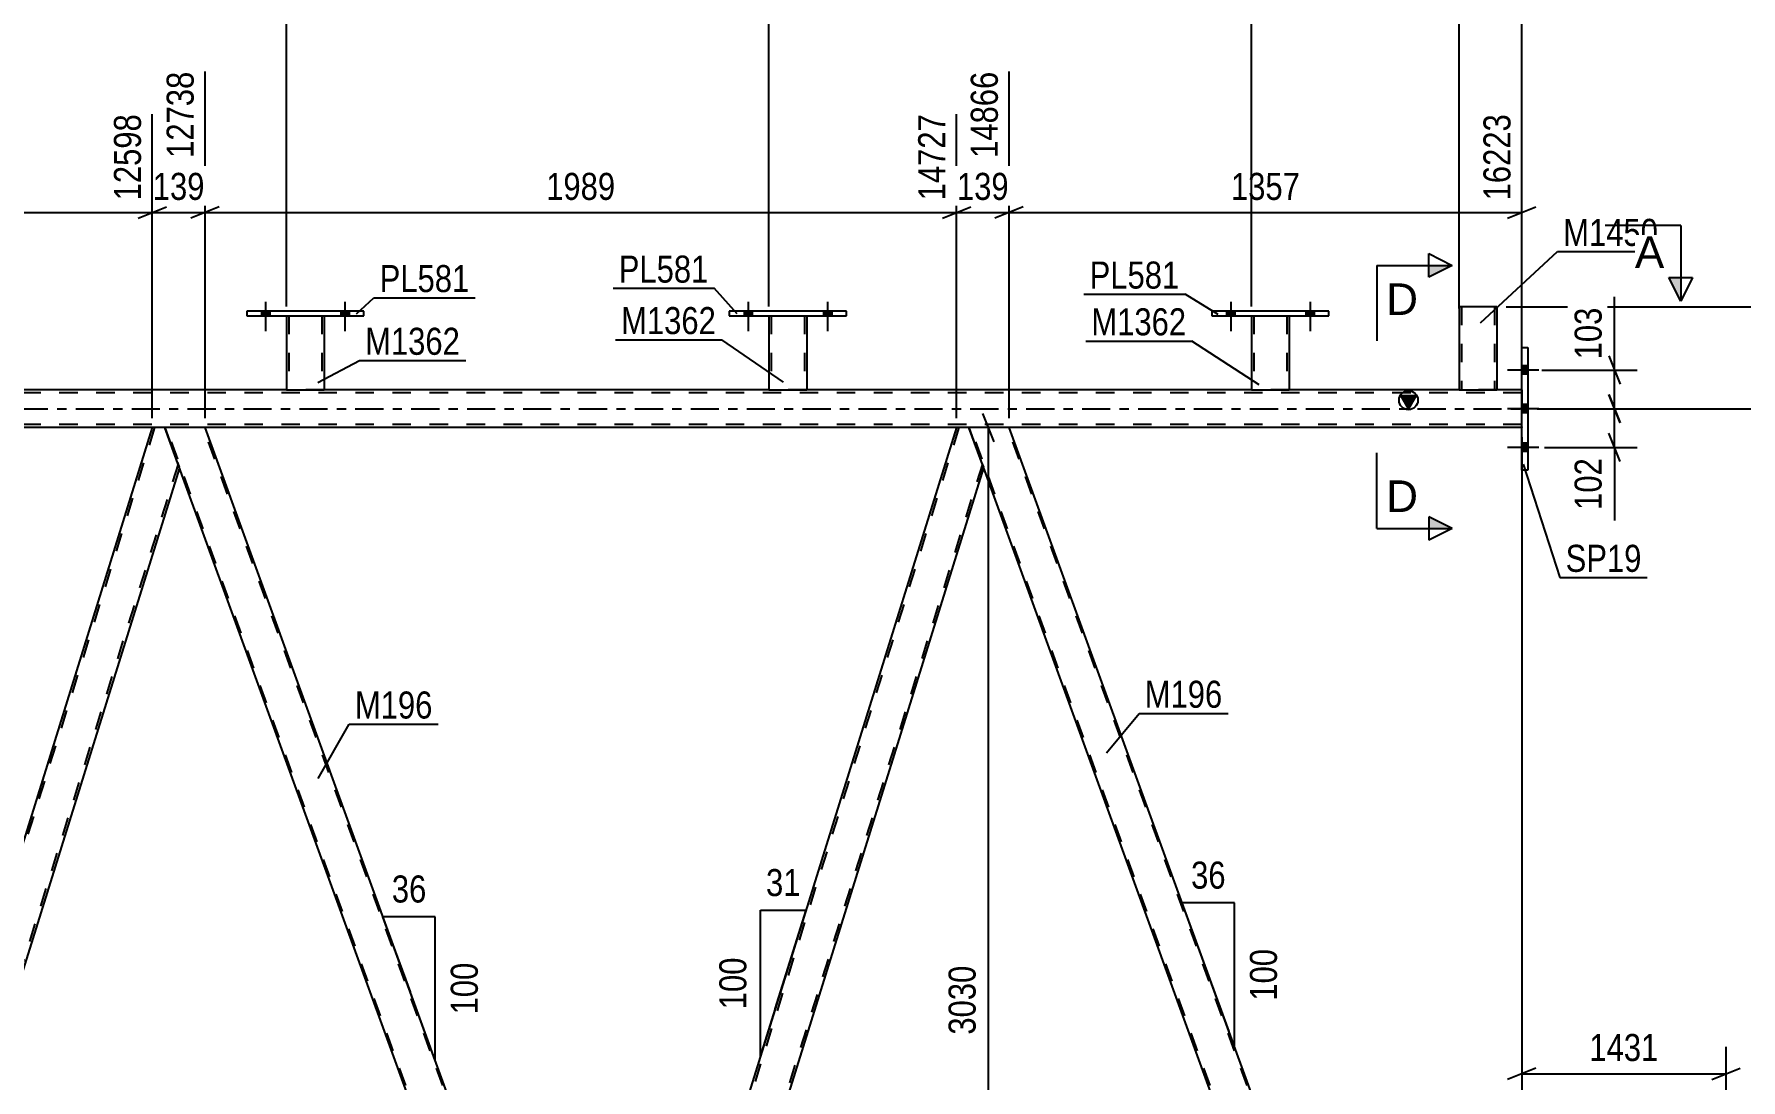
# Model space of a CAD drawing. Header units: millimetres. Extents: x -80 to 761, y -429 to 165.
# Drawn here: x 482.5 to 663.2, y -71.1 to 39.7 of the extents above; entities that cross this region are included whole.
import ezdxf

# ---------------------------------------------------------------- set-up
doc = ezdxf.new("R2010")
doc.units = ezdxf.units.MM
doc.linetypes.add('DXK_LINE_DOT2', pattern=[3.9198, 1.9599, -1.9599])
doc.linetypes.add('DXK_LINE_DOT3', pattern=[5.9187, 2.979, -0.9799, 0.9799, -0.9799])
doc.styles.add('Arial', font='ARIAL.TTF', dxfattribs={"height": 0.2})
doc.styles.add('Arial Narrow', font='ARIALN.TTF', dxfattribs={"height": 0.2})

# ---------------------------------------------------------------- blocks, each defined once
blk = doc.blocks.new('Bolt-814185468-4137 - 3674')
at = {"linetype": 'Continuous'}
for points in [[(557.63, 9.84), (558.51, 9.84), (558.51, 10.32), (557.63, 10.32)], [(566.03, 9.84), (566.91, 9.84), (566.91, 10.32), (566.03, 10.32)]]:
    blk.add_hatch(color=1, dxfattribs=at).paths.add_polyline_path(points)
at = {"color": 1, "linetype": 'Continuous'}
for p, q in [((558.07, 11.32), (558.07, 8.2)), ((566.47, 11.32), (566.47, 8.2)), ((557.63, 10.32), (557.63, 9.84)), ((558.51, 10.32), (558.51, 9.84)), ((566.03, 10.32), (566.03, 9.84)), ((566.91, 10.32), (566.91, 9.84))]:
    blk.add_line(p, q, dxfattribs=at)
blk = doc.blocks.new('Part-814185468-4037 - 3674')
at = {"color": 2, "linetype": 'Continuous'}
for p, q in [((509.19, 9.84), (509.19, 2)), ((513.19, 9.84), (513.19, 2)), ((509.19, 2), (513.19, 2))]:
    blk.add_line(p, q, dxfattribs=at)
at = {"color": 7, "linetype": 'DXK_LINE_DOT2'}
for p, q in [((509.19, 9.84), (513.19, 9.84)), ((509.19, 9.84), (509.19, 9.84)), ((509.19, 9.84), (509.19, 9.84)), ((509.43, 9.84), (509.43, 2)), ((512.95, 9.84), (512.95, 2)), ((513.19, 9.84), (513.19, 9.84)), ((513.19, 9.84), (513.19, 9.84)), ((512.89, 2), (512.93, 2)), ((512.89, 2), (512.93, 2)), ((512.93, 2), (512.95, 2)), ((512.93, 2), (512.95, 2))]:
    blk.add_line(p, q, dxfattribs=at)
blk = doc.blocks.new('Part-814185468-3854 - 3674')
at = {"color": 2, "linetype": 'Continuous'}
for p, q in [((639.97, -6.5), (639.97, 6.5)), ((639.97, 6.5), (640.61, 6.5)), ((640.61, 6.5), (640.61, -6.5)), ((640.61, -6.5), (639.97, -6.5))]:
    blk.add_line(p, q, dxfattribs=at)
blk = doc.blocks.new('Part-814185468-3885 - 3674')
at = {"linetype": 'Continuous'}
blk.add_hatch(color=2, dxfattribs=at).paths.add_polyline_path([(627.97, 0), (627.17, 1.4), (628.77, 1.4)])
at = {"color": 2, "linetype": 'Continuous'}
for p, q in [((509.19, 2), (462.11, 2)), ((560.27, 2), (513.19, 2)), ((611.35, 2), (564.27, 2)), ((633.33, 2), (615.35, 2)), ((639.97, 2), (637.33, 2)), ((627.97, 0), (627.17, 1.4)), ((627.17, 1.4), (628.77, 1.4)), ((628.77, 1.4), (627.97, 0)), ((494.99, -2), (415.43, -2)), ((580.13, -2), (500.57, -2)), ((639.97, -2), (585.7, -2))]:
    blk.add_line(p, q, dxfattribs=at)
at = {"color": 7, "linetype": 'DXK_LINE_DOT2'}
for p, q in [((513.19, 2), (509.19, 2)), ((564.27, 2), (560.27, 2)), ((615.35, 2), (611.35, 2)), ((637.33, 2), (633.33, 2)), ((639.97, 2), (639.97, -2)), ((639.97, 1.68), (25.23, 1.68)), ((639.97, -1.68), (25.23, -1.68)), ((500.57, -2), (494.99, -2)), ((585.7, -2), (580.13, -2))]:
    blk.add_line(p, q, dxfattribs=at)
at = {"color": 7, "linetype": 'DXK_LINE_DOT3'}
blk.add_line((25.23, 0), (639.97, 0), dxfattribs=at)
at = {"color": 2, "linetype": 'Continuous'}
blk.add_circle((627.97, 0.9), 1, dxfattribs=at)
blk = doc.blocks.new('Bolt-814185468-4138 - 3674')
at = {"linetype": 'Continuous'}
for points in [[(608.71, 9.84), (609.59, 9.84), (609.59, 10.32), (608.71, 10.32)], [(617.11, 9.84), (617.99, 9.84), (617.99, 10.32), (617.11, 10.32)]]:
    blk.add_hatch(color=1, dxfattribs=at).paths.add_polyline_path(points)
at = {"color": 1, "linetype": 'Continuous'}
for p, q in [((609.15, 11.32), (609.15, 8.2)), ((617.55, 11.32), (617.55, 8.2)), ((608.71, 10.32), (608.71, 9.84)), ((609.59, 10.32), (609.59, 9.84)), ((617.11, 10.32), (617.11, 9.84)), ((617.99, 10.32), (617.99, 9.84))]:
    blk.add_line(p, q, dxfattribs=at)
blk = doc.blocks.new('Part-814185468-3939 - 3674')
at = {"color": 2, "linetype": 'Continuous'}
for p, q in [((494.99, -2), (458.29, -119.75)), ((496.31, -2), (494.99, -2)), ((497.84, -6.2), (496.31, -2)), ((497.86, -6.25), (461.4, -123.22)), ((459.55, -123.22), (458.31, -119.8))]:
    blk.add_line(p, q, dxfattribs=at)
at = {"color": 7, "linetype": 'DXK_LINE_DOT2'}
for p, q in [((495.24, -2), (458.43, -120.12)), ((497.72, -5.88), (461.15, -123.22)), ((497.86, -6.25), (497.84, -6.2)), ((497.86, -6.25), (497.84, -6.2)), ((458.29, -119.75), (458.31, -119.8)), ((461.4, -123.22), (459.55, -123.22))]:
    blk.add_line(p, q, dxfattribs=at)
blk = doc.blocks.new('Part-814185468-3944 - 3674')
at = {"color": 2, "linetype": 'Continuous'}
for p, q in [((585.7, -2), (581.44, -2)), ((629.82, -123.22), (585.7, -2)), ((625.56, -123.22), (582.97, -6.2))]:
    blk.add_line(p, q, dxfattribs=at)
at = {"color": 7, "linetype": 'DXK_LINE_DOT2'}
for p, q in [((581.44, -2), (582.97, -6.2)), ((625.73, -123.22), (581.61, -2)), ((629.65, -123.22), (585.53, -2)), ((625.56, -123.22), (629.82, -123.22))]:
    blk.add_line(p, q, dxfattribs=at)
blk = doc.blocks.new('Bolt-814185468-4139 - 3674')
at = {"linetype": 'Continuous'}
for points in [[(608.71, 9.84), (609.59, 9.84), (609.59, 10.32), (608.71, 10.32)], [(617.11, 9.84), (617.99, 9.84), (617.99, 10.32), (617.11, 10.32)]]:
    blk.add_hatch(color=1, dxfattribs=at).paths.add_polyline_path(points)
at = {"color": 1, "linetype": 'Continuous'}
for p, q in [((609.15, 11.32), (609.15, 8.2)), ((617.55, 11.32), (617.55, 8.2)), ((608.71, 10.32), (608.71, 9.84)), ((609.59, 10.32), (609.59, 9.84)), ((617.11, 10.32), (617.11, 9.84)), ((617.99, 10.32), (617.99, 9.84))]:
    blk.add_line(p, q, dxfattribs=at)
blk = doc.blocks.new('Part-814185468-3954 - 3674')
at = {"color": 7, "linetype": 'DXK_LINE_DOT2'}
for p, q in [((580.38, -2), (543.56, -120.12)), ((582.86, -5.88), (546.28, -123.22)), ((582.99, -6.25), (582.97, -6.2)), ((582.99, -6.25), (582.97, -6.2)), ((543.84, -118.4), (543.42, -119.75)), ((548.03, -118.4), (546.53, -123.22)), ((544.69, -123.22), (543.42, -119.75)), ((546.53, -123.22), (544.69, -123.22))]:
    blk.add_line(p, q, dxfattribs=at)
at = {"color": 2, "linetype": 'Continuous'}
for p, q in [((580.13, -2), (543.84, -118.4)), ((581.44, -2), (580.13, -2)), ((582.97, -6.2), (581.44, -2)), ((582.99, -6.25), (548.03, -118.4))]:
    blk.add_line(p, q, dxfattribs=at)
blk = doc.blocks.new('Part-814185468-3959 - 3674')
at = {"color": 2, "linetype": 'Continuous'}
for p, q in [((500.57, -2), (496.31, -2)), ((542.93, -118.4), (500.57, -2)), ((538.68, -118.4), (497.84, -6.2))]:
    blk.add_line(p, q, dxfattribs=at)
at = {"color": 7, "linetype": 'DXK_LINE_DOT2'}
for p, q in [((496.31, -2), (497.84, -6.2)), ((540.6, -123.22), (496.48, -2)), ((544.52, -123.22), (500.4, -2)), ((540.43, -123.22), (538.68, -118.4)), ((544.69, -123.22), (542.93, -118.4)), ((544.69, -123.22), (540.43, -123.22))]:
    blk.add_line(p, q, dxfattribs=at)
blk = doc.blocks.new('Bolt-814185468-3976 - 3674')
at = {"linetype": 'Continuous'}
for points in [[(639.97, 4.54), (639.97, 3.66), (640.61, 3.66), (640.61, 4.54)], [(639.97, 4.54), (639.97, 3.66), (640.61, 3.66), (640.61, 4.54)], [(639.97, 4.54), (639.97, 3.66), (640.61, 3.66), (640.61, 4.54)], [(639.97, 0.44), (639.97, -0.44), (640.61, -0.44), (640.61, 0.44)], [(639.97, 0.44), (639.97, -0.44), (640.61, -0.44), (640.61, 0.44)], [(639.97, -3.66), (639.97, -4.54), (640.61, -4.54), (640.61, -3.66)], [(639.97, -3.66), (639.97, -4.54), (640.61, -4.54), (640.61, -3.66)], [(639.97, -3.66), (639.97, -4.54), (640.61, -4.54), (640.61, -3.66)]]:
    blk.add_hatch(color=1, dxfattribs=at).paths.add_polyline_path(points)
at = {"color": 1, "linetype": 'Continuous'}
for p, q in [((641.77, 4.1), (638.45, 4.1)), ((641.77, 4.1), (638.45, 4.1)), ((641.77, 4.1), (638.45, 4.1)), ((640.61, 4.54), (639.97, 4.54)), ((640.61, 4.54), (639.97, 4.54)), ((640.61, 4.54), (639.97, 4.54)), ((640.61, 3.66), (639.97, 3.66)), ((640.61, 3.66), (639.97, 3.66)), ((640.61, 3.66), (639.97, 3.66)), ((641.77, 0), (638.45, 0)), ((641.77, 0), (638.45, 0)), ((640.61, 0.44), (639.97, 0.44)), ((640.61, 0.44), (639.97, 0.44)), ((640.61, -0.44), (639.97, -0.44)), ((640.61, -0.44), (639.97, -0.44)), ((641.77, -4.1), (638.45, -4.1)), ((641.77, -4.1), (638.45, -4.1)), ((641.77, -4.1), (638.45, -4.1)), ((640.61, -3.66), (639.97, -3.66)), ((640.61, -3.66), (639.97, -3.66)), ((640.61, -3.66), (639.97, -3.66)), ((640.61, -4.54), (639.97, -4.54)), ((640.61, -4.54), (639.97, -4.54)), ((640.61, -4.54), (639.97, -4.54))]:
    blk.add_line(p, q, dxfattribs=at)
blk = doc.blocks.new('Part-814185468-4042 - 3674')
at = {"color": 2, "linetype": 'Continuous'}
for p, q in [((504.99, 10.32), (504.99, 9.84)), ((517.39, 10.32), (504.99, 10.32)), ((504.99, 9.84), (517.39, 9.84)), ((517.39, 9.84), (517.39, 10.32))]:
    blk.add_line(p, q, dxfattribs=at)
blk = doc.blocks.new('Part-814185468-4047 - 3674')
at = {"color": 2, "linetype": 'Continuous'}
for p, q in [((560.27, 9.84), (560.27, 2)), ((564.27, 9.84), (564.27, 2)), ((560.27, 2), (564.27, 2))]:
    blk.add_line(p, q, dxfattribs=at)
at = {"color": 7, "linetype": 'DXK_LINE_DOT2'}
for p, q in [((560.27, 9.84), (564.27, 9.84)), ((560.27, 9.84), (560.27, 9.84)), ((560.27, 9.84), (560.27, 9.84)), ((560.51, 9.84), (560.51, 2)), ((564.03, 9.84), (564.03, 2)), ((564.27, 9.84), (564.27, 9.84)), ((564.27, 9.84), (564.27, 9.84)), ((563.97, 2), (564.01, 2)), ((563.97, 2), (564.01, 2)), ((564.01, 2), (564.03, 2)), ((564.01, 2), (564.03, 2))]:
    blk.add_line(p, q, dxfattribs=at)
blk = doc.blocks.new('Part-814185468-4052 - 3674')
at = {"color": 2, "linetype": 'Continuous'}
for p, q in [((556.07, 10.32), (556.07, 9.84)), ((568.47, 10.32), (556.07, 10.32)), ((556.07, 9.84), (568.47, 9.84)), ((568.47, 9.84), (568.47, 10.32))]:
    blk.add_line(p, q, dxfattribs=at)
blk = doc.blocks.new('Part-814185468-4057 - 3674')
at = {"color": 2, "linetype": 'Continuous'}
for p, q in [((611.35, 9.84), (611.35, 2)), ((615.35, 9.84), (615.35, 2)), ((611.35, 2), (615.35, 2))]:
    blk.add_line(p, q, dxfattribs=at)
at = {"color": 7, "linetype": 'DXK_LINE_DOT2'}
for p, q in [((611.35, 9.84), (615.35, 9.84)), ((611.35, 9.84), (611.35, 9.84)), ((611.35, 9.84), (611.35, 9.84)), ((611.59, 9.84), (611.59, 2)), ((615.11, 9.84), (615.11, 2)), ((615.35, 9.84), (615.35, 9.84)), ((615.35, 9.84), (615.35, 9.84)), ((615.06, 2), (615.09, 2)), ((615.06, 2), (615.09, 2)), ((615.09, 2), (615.11, 2)), ((615.09, 2), (615.11, 2))]:
    blk.add_line(p, q, dxfattribs=at)
blk = doc.blocks.new('Part-814185468-4062 - 3674')
at = {"color": 2, "linetype": 'Continuous'}
for p, q in [((607.15, 10.32), (607.15, 9.84)), ((619.55, 10.32), (607.15, 10.32)), ((607.15, 9.84), (619.55, 9.84)), ((619.55, 9.84), (619.55, 10.32))]:
    blk.add_line(p, q, dxfattribs=at)
blk = doc.blocks.new('Part-814185468-4067 - 3674')
at = {"color": 2, "linetype": 'Continuous'}
for p, q in [((633.33, 10.8), (633.33, 2)), ((637.33, 10.8), (633.33, 10.8)), ((637.33, 10.8), (637.33, 2)), ((633.33, 2), (637.33, 2))]:
    blk.add_line(p, q, dxfattribs=at)
at = {"color": 7, "linetype": 'DXK_LINE_DOT2'}
for p, q in [((633.57, 10.8), (633.57, 2)), ((637.02, 10.8), (637.03, 10.8)), ((637.03, 10.8), (637.07, 10.8)), ((637.07, 10.8), (637.09, 10.8)), ((637.09, 10.8), (637.09, 2)), ((637.07, 2), (637.03, 2)), ((637.07, 2), (637.03, 2)), ((637.09, 2), (637.07, 2)), ((637.07, 2), (637.09, 2))]:
    blk.add_line(p, q, dxfattribs=at)
blk = doc.blocks.new('Bolt-814185468-4134 - 3674')
at = {"linetype": 'Continuous'}
for points in [[(506.55, 9.84), (507.43, 9.84), (507.43, 10.32), (506.55, 10.32)], [(514.95, 9.84), (515.83, 9.84), (515.83, 10.32), (514.95, 10.32)]]:
    blk.add_hatch(color=1, dxfattribs=at).paths.add_polyline_path(points)
at = {"color": 1, "linetype": 'Continuous'}
for p, q in [((506.99, 11.32), (506.99, 8.2)), ((515.39, 11.32), (515.39, 8.2)), ((506.55, 10.32), (506.55, 9.84)), ((507.43, 10.32), (507.43, 9.84)), ((514.95, 10.32), (514.95, 9.84)), ((515.83, 10.32), (515.83, 9.84))]:
    blk.add_line(p, q, dxfattribs=at)
blk = doc.blocks.new('Bolt-814185468-4135 - 3674')
at = {"linetype": 'Continuous'}
for points in [[(506.55, 9.84), (507.43, 9.84), (507.43, 10.32), (506.55, 10.32)], [(514.95, 9.84), (515.83, 9.84), (515.83, 10.32), (514.95, 10.32)]]:
    blk.add_hatch(color=1, dxfattribs=at).paths.add_polyline_path(points)
at = {"color": 1, "linetype": 'Continuous'}
for p, q in [((506.99, 11.32), (506.99, 8.2)), ((515.39, 11.32), (515.39, 8.2)), ((506.55, 10.32), (506.55, 9.84)), ((507.43, 10.32), (507.43, 9.84)), ((514.95, 10.32), (514.95, 9.84)), ((515.83, 10.32), (515.83, 9.84))]:
    blk.add_line(p, q, dxfattribs=at)
blk = doc.blocks.new('Bolt-814185468-4136 - 3674')
at = {"linetype": 'Continuous'}
for points in [[(557.63, 9.84), (558.51, 9.84), (558.51, 10.32), (557.63, 10.32)], [(566.03, 9.84), (566.91, 9.84), (566.91, 10.32), (566.03, 10.32)]]:
    blk.add_hatch(color=1, dxfattribs=at).paths.add_polyline_path(points)
at = {"color": 1, "linetype": 'Continuous'}
for p, q in [((558.07, 11.32), (558.07, 8.2)), ((566.47, 11.32), (566.47, 8.2)), ((557.63, 10.32), (557.63, 9.84)), ((558.51, 10.32), (558.51, 9.84)), ((566.03, 10.32), (566.03, 9.84)), ((566.91, 10.32), (566.91, 9.84))]:
    blk.add_line(p, q, dxfattribs=at)
blk = doc.blocks.new('StraightDimension-814185468-9025 - 3674')
at = {"color": 7, "linetype": 'Continuous'}
for p, q in [((639.97, 3), (639.97, 57.24)), ((633.33, 10.61), (633.33, 52.74)), ((631.83, 41.7), (634.83, 42.9)), ((633.33, 42.3), (639.97, 42.3)), ((641.47, 42.9), (638.47, 41.7))]:
    blk.add_line(p, q, dxfattribs=at)
at = {"color": 0}
blk.add_wipeout([(639.99, 43.05), (639.99, 47.25), (633.31, 47.25), (633.31, 43.05)], dxfattribs=at)
at = {"color": 3, "style": 'Arial Narrow'}
blk.add_text('166', height=2.863, dxfattribs=at).set_placement((633.91, 43.65))
at = {"color": 0, "linetype": 'Continuous'}
blk.add_wipeout([(639.37, 57.84), (635.17, 57.84), (635.17, 47.5), (639.37, 47.5)], dxfattribs=at)
at = {"color": 3, "linetype": 'Continuous', "style": 'Arial Narrow'}
blk.add_text('16223', height=2.863, rotation=90.0002, dxfattribs=at).set_placement((638.77, 48.1))
blk = doc.blocks.new('StraightDimension-814185468-10855 - 3674')
at = {"color": 7, "linetype": 'Continuous'}
for p, q in [((585.7, -1), (585.7, 35.7)), ((639.97, 3), (639.97, 31.2)), ((587.2, 21.36), (584.2, 20.16)), ((585.7, 20.76), (639.97, 20.76)), ((638.47, 20.16), (641.47, 21.36))]:
    blk.add_line(p, q, dxfattribs=at)
at = {"color": 0, "linetype": 'Continuous'}
blk.add_wipeout([(639.37, 31.8), (635.17, 31.8), (635.17, 21.46), (639.37, 21.46)], dxfattribs=at)
at = {"color": 0}
blk.add_wipeout([(617.09, 21.51), (617.09, 25.71), (608.58, 25.71), (608.58, 21.51)], dxfattribs=at)
at = {"color": 3, "linetype": 'Continuous', "style": 'Arial Narrow'}
blk.add_text('16223', height=2.863, rotation=90.0002, dxfattribs=at).set_placement((638.77, 22.06))
at = {"color": 3, "style": 'Arial Narrow'}
blk.add_text('1357', height=2.863, dxfattribs=at).set_placement((609.18, 22.11))
blk = doc.blocks.new('StraightDimension-814185468-9688 - 3674')
at = {"color": 7, "linetype": 'Continuous'}
for p, q in [((642.1, 0), (652.17, 0)), ((649.17, 1.5), (650.37, -1.5)), ((649.77, -4.1), (649.77, 0)), ((650.37, -5.6), (649.17, -2.6)), ((642.36, -4.1), (652.17, -4.1))]:
    blk.add_line(p, q, dxfattribs=at)
at = {"color": 0}
blk.add_wipeout([(649.02, -4.62), (644.82, -4.62), (644.82, -11.31), (649.02, -11.31)], dxfattribs=at)
at = {"color": 7, "linetype": 'Continuous'}
blk.add_line((649.77, -4.1), (649.77, -11.83), dxfattribs=at)
blk.add_line((649.77, -4.1), (649.77, -11.83), dxfattribs=at)
at = {"color": 3, "style": 'Arial Narrow'}
blk.add_text('102', height=2.863, rotation=90.0002, dxfattribs=at).set_placement((648.42, -10.71))
blk = doc.blocks.new('StraightDimension-814185468-10857 - 3674')
at = {"color": 7, "linetype": 'Continuous'}
for p, q in [((500.57, -1), (500.57, 35.7)), ((580.13, -1), (580.13, 31.2)), ((502.07, 21.36), (499.07, 20.16)), ((500.57, 20.76), (580.13, 20.76)), ((578.63, 20.16), (581.63, 21.36))]:
    blk.add_line(p, q, dxfattribs=at)
at = {"color": 0, "linetype": 'Continuous'}
blk.add_wipeout([(579.53, 31.8), (575.33, 31.8), (575.33, 21.46), (579.53, 21.46)], dxfattribs=at)
at = {"color": 0}
blk.add_wipeout([(544.6, 21.51), (544.6, 25.71), (536.09, 25.71), (536.09, 21.51)], dxfattribs=at)
at = {"color": 3, "linetype": 'Continuous', "style": 'Arial Narrow'}
blk.add_text('14727', height=2.863, rotation=90.0002, dxfattribs=at).set_placement((578.93, 22.06))
at = {"color": 3, "style": 'Arial Narrow'}
blk.add_text('1989', height=2.863, dxfattribs=at).set_placement((536.69, 22.11))
blk = doc.blocks.new('StraightDimension-814185468-10856 - 3674')
at = {"color": 7, "linetype": 'Continuous'}
for p, q in [((585.7, -1), (585.7, 35.7)), ((580.13, -1), (580.13, 31.2)), ((578.63, 20.16), (581.63, 21.36)), ((580.13, 20.76), (585.7, 20.76)), ((587.2, 21.36), (584.2, 20.16))]:
    blk.add_line(p, q, dxfattribs=at)
at = {"color": 0}
blk.add_wipeout([(586.26, 21.51), (586.26, 25.71), (579.57, 25.71), (579.57, 21.51)], dxfattribs=at)
at = {"color": 3, "style": 'Arial Narrow'}
blk.add_text('139', height=2.863, dxfattribs=at).set_placement((580.17, 22.11))
at = {"color": 0, "linetype": 'Continuous'}
blk.add_wipeout([(585.1, 36.3), (580.9, 36.3), (580.9, 25.96), (585.1, 25.96)], dxfattribs=at)
at = {"color": 3, "linetype": 'Continuous', "style": 'Arial Narrow'}
blk.add_text('14866', height=2.863, rotation=90.0002, dxfattribs=at).set_placement((584.5, 26.56))
blk = doc.blocks.new('StraightDimension-814185468-9713 - 3674')
at = {"color": 7, "linetype": 'Continuous'}
for p, q in [((710.73, 9.3), (709.53, 12.3)), ((638.33, 10.8), (712.53, 10.8)), ((710.13, -133.6), (710.13, 10.8)), ((552.17, -133.6), (712.53, -133.6)), ((709.53, -132.1), (710.73, -135.1))]:
    blk.add_line(p, q, dxfattribs=at)
at = {"color": 0}
blk.add_wipeout([(709.38, -57.15), (705.18, -57.15), (705.18, -65.66), (709.38, -65.66)], dxfattribs=at)
at = {"color": 3, "style": 'Arial Narrow'}
blk.add_text('3610', height=2.863, rotation=90.0002, dxfattribs=at).set_placement((708.78, -65.06))
blk = doc.blocks.new('AngleDimension-814185468-4265 - 3674')
at = {"color": 7, "linetype": 'Continuous'}
for p, q in [((522.31, -61.74), (519.41, -53.78)), ((524.95, -53.78), (519.41, -53.78)), ((524.95, -69), (519.41, -53.78)), ((524.95, -69), (524.95, -53.78))]:
    blk.add_line(p, q, dxfattribs=at)
at = {"color": 0}
for points in [[(524.61, -52.88), (524.61, -48.68), (519.75, -48.68), (519.75, -52.88)], [(530.05, -58.05), (525.85, -58.05), (525.85, -64.73), (530.05, -64.73)]]:
    blk.add_wipeout(points, dxfattribs=at)
at = {"color": 3, "style": 'Arial Narrow'}
blk.add_text('36', height=2.863, dxfattribs=at).set_placement((520.35, -52.28))
blk.add_text('100', height=2.863, rotation=90.0002, dxfattribs=at).set_placement((529.45, -64.13))
blk = doc.blocks.new('StraightDimension-814185468-4155 - 3674')
at = {"color": 7, "linetype": 'Continuous'}
for p, q in [((584.1, -3.5), (582.9, -0.5)), ((602.67, -2), (580.65, -2)), ((583.5, -123.22), (583.5, -2)), ((582.9, -121.72), (584.1, -124.72)), ((601.81, -123.22), (580.65, -123.22))]:
    blk.add_line(p, q, dxfattribs=at)
at = {"color": 0}
blk.add_wipeout([(582.75, -58.35), (578.55, -58.35), (578.55, -66.87), (582.75, -66.87)], dxfattribs=at)
at = {"color": 3, "style": 'Arial Narrow'}
blk.add_text('3030', height=2.863, rotation=90.0002, dxfattribs=at).set_placement((582.15, -66.27))
blk = doc.blocks.new('StraightDimension-814185468-4429 - 3674')
at = {"color": 7, "linetype": 'Continuous'}
for p, q in [((641.61, 0), (683.94, 0)), ((682.14, -1.5), (680.94, 1.5)), ((681.54, -125.86), (681.54, 0)), ((680.94, -124.36), (682.14, -127.36)), ((663.23, -125.86), (683.94, -125.86))]:
    blk.add_line(p, q, dxfattribs=at)
at = {"color": 0}
blk.add_wipeout([(680.79, -58.67), (676.59, -58.67), (676.59, -67.19), (680.79, -67.19)], dxfattribs=at)
at = {"color": 3, "style": 'Arial Narrow'}
blk.add_text('3146', height=2.863, rotation=90.0002, dxfattribs=at).set_placement((680.19, -66.59))
blk = doc.blocks.new('StraightDimension-814185468-4724 - 3674')
at = {"color": 7, "linetype": 'Continuous'}
for p, q in [((639.97, -3), (639.97, -72.81)), ((661.59, -122.22), (661.59, -67.56)), ((641.47, -69.81), (638.47, -71.01)), ((639.97, -70.41), (661.59, -70.41)), ((660.09, -71.01), (663.09, -69.81))]:
    blk.add_line(p, q, dxfattribs=at)
at = {"color": 0}
blk.add_wipeout([(655.04, -69.66), (655.04, -65.46), (646.52, -65.46), (646.52, -69.66)], dxfattribs=at)
at = {"color": 3, "style": 'Arial Narrow'}
blk.add_text('1431', height=2.863, dxfattribs=at).set_placement((647.12, -69.06))
blk = doc.blocks.new('StraightDimension-814185468-9026 - 3674')
at = {"color": 7, "linetype": 'Continuous'}
for p, q in [((611.35, 10.84), (611.35, 52.74)), ((633.33, 10.61), (633.33, 52.74)), ((612.85, 42.9), (609.85, 41.7)), ((611.35, 42.3), (633.33, 42.3)), ((631.83, 41.7), (634.83, 42.9))]:
    blk.add_line(p, q, dxfattribs=at)
at = {"color": 0, "linetype": 'Continuous'}
blk.add_wipeout([(632.73, 53.34), (628.53, 53.34), (628.53, 43), (632.73, 43)], dxfattribs=at)
at = {"color": 0}
blk.add_wipeout([(625.68, 43.05), (625.68, 47.25), (619, 47.25), (619, 43.05)], dxfattribs=at)
at = {"color": 3, "linetype": 'Continuous', "style": 'Arial Narrow'}
blk.add_text('16057', height=2.863, rotation=90.0002, dxfattribs=at).set_placement((632.13, 43.6))
at = {"color": 3, "style": 'Arial Narrow'}
blk.add_text('549', height=2.863, dxfattribs=at).set_placement((619.6, 43.65))
blk = doc.blocks.new('StraightDimension-814185468-9027 - 3674')
at = {"color": 7, "linetype": 'Continuous'}
for p, q in [((560.27, 10.84), (560.27, 52.74)), ((611.35, 10.84), (611.35, 52.74)), ((561.77, 42.9), (558.77, 41.7)), ((560.27, 42.3), (611.35, 42.3)), ((609.85, 41.7), (612.85, 42.9))]:
    blk.add_line(p, q, dxfattribs=at)
at = {"color": 0, "linetype": 'Continuous'}
blk.add_wipeout([(610.75, 53.34), (606.55, 53.34), (606.55, 43), (610.75, 43)], dxfattribs=at)
at = {"color": 0}
blk.add_wipeout([(590.07, 43.05), (590.07, 47.25), (581.55, 47.25), (581.55, 43.05)], dxfattribs=at)
at = {"color": 3, "linetype": 'Continuous', "style": 'Arial Narrow'}
blk.add_text('15507', height=2.863, rotation=90.0002, dxfattribs=at).set_placement((610.15, 43.6))
at = {"color": 3, "style": 'Arial Narrow'}
blk.add_text('1277', height=2.863, dxfattribs=at).set_placement((582.15, 43.65))
blk = doc.blocks.new('StraightDimension-814185468-9028 - 3674')
at = {"color": 7, "linetype": 'Continuous'}
for p, q in [((509.19, 10.84), (509.19, 52.74)), ((560.27, 10.84), (560.27, 52.74)), ((510.69, 42.9), (507.69, 41.7)), ((509.19, 42.3), (560.27, 42.3)), ((558.77, 41.7), (561.77, 42.9))]:
    blk.add_line(p, q, dxfattribs=at)
at = {"color": 0, "linetype": 'Continuous'}
blk.add_wipeout([(559.67, 53.34), (555.47, 53.34), (555.47, 43), (559.67, 43)], dxfattribs=at)
at = {"color": 0}
blk.add_wipeout([(538.99, 43.05), (538.99, 47.25), (530.47, 47.25), (530.47, 43.05)], dxfattribs=at)
at = {"color": 3, "linetype": 'Continuous', "style": 'Arial Narrow'}
blk.add_text('14230', height=2.863, rotation=90.0002, dxfattribs=at).set_placement((559.07, 43.6))
at = {"color": 3, "style": 'Arial Narrow'}
blk.add_text('1277', height=2.863, dxfattribs=at).set_placement((531.07, 43.65))
blk = doc.blocks.new('StraightDimension-814185468-9029 - 3674')
at = {"color": 7, "linetype": 'Continuous'}
for p, q in [((458.11, 10.84), (458.11, 52.74)), ((509.19, 10.84), (509.19, 52.74)), ((459.61, 42.9), (456.61, 41.7)), ((458.11, 42.3), (509.19, 42.3)), ((507.69, 41.7), (510.69, 42.9))]:
    blk.add_line(p, q, dxfattribs=at)
at = {"color": 0, "linetype": 'Continuous'}
blk.add_wipeout([(508.59, 53.34), (504.39, 53.34), (504.39, 43), (508.59, 43)], dxfattribs=at)
at = {"color": 0}
blk.add_wipeout([(487.91, 43.05), (487.91, 47.25), (479.39, 47.25), (479.39, 43.05)], dxfattribs=at)
at = {"color": 3, "linetype": 'Continuous', "style": 'Arial Narrow'}
blk.add_text('12953', height=2.863, rotation=90.0002, dxfattribs=at).set_placement((507.99, 43.6))
at = {"color": 3, "style": 'Arial Narrow'}
blk.add_text('1277', height=2.863, dxfattribs=at).set_placement((479.99, 43.65))
blk = doc.blocks.new('StraightDimension-814185468-9687 - 3674')
at = {"color": 7, "linetype": 'Continuous'}
for p, q in [((649.17, 5.6), (650.37, 2.6)), ((642.1, 4.1), (652.17, 4.1)), ((649.77, 0), (649.77, 4.1)), ((642.1, 0), (652.17, 0)), ((650.37, -1.5), (649.17, 1.5))]:
    blk.add_line(p, q, dxfattribs=at)
at = {"color": 0}
blk.add_wipeout([(649.02, 11.31), (644.82, 11.31), (644.82, 4.63), (649.02, 4.63)], dxfattribs=at)
at = {"color": 7, "linetype": 'Continuous'}
blk.add_line((649.77, 4.1), (649.77, 11.83), dxfattribs=at)
blk.add_line((649.77, 4.1), (649.77, 11.83), dxfattribs=at)
at = {"color": 3, "style": 'Arial Narrow'}
blk.add_text('103', height=2.863, rotation=90.0002, dxfattribs=at).set_placement((648.42, 5.23))
blk = doc.blocks.new('AngleDimension-814185468-9892 - 3674')
at = {"color": 7, "linetype": 'Continuous'}
for p, q in [((559.38, -53.1), (564.2, -53.1)), ((559.38, -68.57), (564.2, -53.1)), ((559.38, -68.57), (559.38, -53.1)), ((560.94, -63.55), (564.2, -53.1))]:
    blk.add_line(p, q, dxfattribs=at)
at = {"color": 0}
for points in [[(564.22, -52.2), (564.22, -48), (559.36, -48), (559.36, -52.2)], [(558.48, -57.49), (554.28, -57.49), (554.28, -64.18), (558.48, -64.18)]]:
    blk.add_wipeout(points, dxfattribs=at)
at = {"color": 3, "style": 'Arial Narrow'}
blk.add_text('31', height=2.863, dxfattribs=at).set_placement((559.96, -51.6))
blk.add_text('100', height=2.863, rotation=90.0002, dxfattribs=at).set_placement((557.88, -63.58))
blk = doc.blocks.new('AngleDimension-814185468-9906 - 3674')
at = {"color": 7, "linetype": 'Continuous'}
for p, q in [((608.98, -65.95), (604.01, -52.31)), ((609.55, -52.31), (604.01, -52.31)), ((609.55, -67.54), (604.01, -52.31)), ((609.55, -67.54), (609.55, -52.31))]:
    blk.add_line(p, q, dxfattribs=at)
at = {"color": 0}
for points in [[(609.21, -51.41), (609.21, -47.21), (604.36, -47.21), (604.36, -51.41)], [(614.65, -56.58), (610.45, -56.58), (610.45, -63.27), (614.65, -63.27)]]:
    blk.add_wipeout(points, dxfattribs=at)
at = {"color": 3, "style": 'Arial Narrow'}
blk.add_text('36', height=2.863, dxfattribs=at).set_placement((604.96, -50.81))
blk.add_text('100', height=2.863, rotation=90.0002, dxfattribs=at).set_placement((614.05, -62.67))
blk = doc.blocks.new('StraightDimension-814185468-10858 - 3674')
at = {"color": 7, "linetype": 'Continuous'}
for p, q in [((500.57, -1), (500.57, 35.7)), ((494.99, -1), (494.99, 31.2)), ((493.49, 20.16), (496.49, 21.36)), ((494.99, 20.76), (500.57, 20.76)), ((502.07, 21.36), (499.07, 20.16))]:
    blk.add_line(p, q, dxfattribs=at)
at = {"color": 0}
blk.add_wipeout([(501.12, 21.51), (501.12, 25.71), (494.44, 25.71), (494.44, 21.51)], dxfattribs=at)
at = {"color": 3, "style": 'Arial Narrow'}
blk.add_text('139', height=2.863, dxfattribs=at).set_placement((495.04, 22.11))
at = {"color": 0, "linetype": 'Continuous'}
blk.add_wipeout([(499.97, 36.3), (495.77, 36.3), (495.77, 25.96), (499.97, 25.96)], dxfattribs=at)
at = {"color": 3, "linetype": 'Continuous', "style": 'Arial Narrow'}
blk.add_text('12738', height=2.863, rotation=90.0002, dxfattribs=at).set_placement((499.37, 26.56))
blk = doc.blocks.new('StraightDimension-814185468-10859 - 3674')
at = {"color": 7, "linetype": 'Continuous'}
for p, q in [((415.43, -1), (415.43, 35.7)), ((494.99, -1), (494.99, 31.2)), ((416.93, 21.36), (413.93, 20.16)), ((415.43, 20.76), (494.99, 20.76)), ((493.49, 20.16), (496.49, 21.36))]:
    blk.add_line(p, q, dxfattribs=at)
at = {"color": 0, "linetype": 'Continuous'}
blk.add_wipeout([(494.39, 31.8), (490.19, 31.8), (490.19, 21.46), (494.39, 21.46)], dxfattribs=at)
at = {"color": 0}
blk.add_wipeout([(459.47, 21.51), (459.47, 25.71), (450.96, 25.71), (450.96, 21.51)], dxfattribs=at)
at = {"color": 3, "linetype": 'Continuous', "style": 'Arial Narrow'}
blk.add_text('12598', height=2.863, rotation=90.0002, dxfattribs=at).set_placement((493.79, 22.06))
at = {"color": 3, "style": 'Arial Narrow'}
blk.add_text('1989', height=2.863, dxfattribs=at).set_placement((451.56, 22.11))
blk = doc.blocks.new('Mark-814185468-4033 - 3674')
at = {"color": 0}
blk.add_wipeout([(527.57, 5.71), (527.57, 8.71), (517.52, 8.71), (517.52, 5.71)], dxfattribs=at)
blk.add_wipeout([(527.57, 5.71), (527.57, 8.71), (517.52, 8.71), (517.52, 5.71)], dxfattribs=at)
at = {"color": 30, "linetype": 'Continuous'}
for p, q in [((512.52, 2.76), (516.92, 5.11)), ((516.92, 5.11), (528.17, 5.11))]:
    blk.add_line(p, q, dxfattribs=at)
at = {"color": 3, "style": 'Arial Narrow'}
blk.add_text('M1362', height=2.863, dxfattribs=at).set_placement((517.52, 5.71))
blk = doc.blocks.new('Mark-814185468-3850 - 3674')
at = {"color": 0}
blk.add_wipeout([(652.65, -17.27), (652.65, -14.27), (644.61, -14.27), (644.61, -17.27)], dxfattribs=at)
blk.add_wipeout([(652.65, -17.27), (652.65, -14.27), (644.61, -14.27), (644.61, -17.27)], dxfattribs=at)
at = {"color": 30, "linetype": 'Continuous'}
for p, q in [((640.1, -5.86), (644.01, -17.87)), ((644.01, -17.87), (653.25, -17.87))]:
    blk.add_line(p, q, dxfattribs=at)
at = {"color": 3, "style": 'Arial Narrow'}
blk.add_text('SP19', height=2.863, dxfattribs=at).set_placement((644.61, -17.27))
blk = doc.blocks.new('Mark-814185468-3940 - 3674')
at = {"color": 0}
blk.add_wipeout([(608.27, -31.66), (608.27, -28.66), (600.05, -28.66), (600.05, -31.66)], dxfattribs=at)
blk.add_wipeout([(608.27, -31.66), (608.27, -28.66), (600.05, -28.66), (600.05, -31.66)], dxfattribs=at)
at = {"color": 30, "linetype": 'Continuous'}
for p, q in [((596, -36.44), (599.45, -32.26)), ((599.45, -32.26), (608.87, -32.26))]:
    blk.add_line(p, q, dxfattribs=at)
at = {"color": 3, "style": 'Arial Narrow'}
blk.add_text('M196', height=2.863, dxfattribs=at).set_placement((600.05, -31.66))
blk = doc.blocks.new('Mark-814185468-3955 - 3674')
at = {"color": 0}
blk.add_wipeout([(524.66, -32.8), (524.66, -29.8), (516.44, -29.8), (516.44, -32.8)], dxfattribs=at)
blk.add_wipeout([(524.66, -32.8), (524.66, -29.8), (516.44, -29.8), (516.44, -32.8)], dxfattribs=at)
at = {"color": 30, "linetype": 'Continuous'}
for p, q in [((512.54, -39.15), (515.84, -33.4)), ((515.84, -33.4), (525.26, -33.4))]:
    blk.add_line(p, q, dxfattribs=at)
at = {"color": 3, "style": 'Arial Narrow'}
blk.add_text('M196', height=2.863, dxfattribs=at).set_placement((516.44, -32.8))
blk = doc.blocks.new('Mark-814185468-4038 - 3674')
at = {"color": 0}
blk.add_wipeout([(528.56, 12.35), (528.56, 15.35), (519.06, 15.35), (519.06, 12.35)], dxfattribs=at)
blk.add_wipeout([(528.56, 12.35), (528.56, 15.35), (519.06, 15.35), (519.06, 12.35)], dxfattribs=at)
at = {"color": 30, "linetype": 'Continuous'}
for p, q in [((516.6, 10.04), (518.46, 11.75)), ((518.46, 11.75), (529.16, 11.75))]:
    blk.add_line(p, q, dxfattribs=at)
at = {"color": 3, "style": 'Arial Narrow'}
blk.add_text('PL581', height=2.863, dxfattribs=at).set_placement((519.06, 12.35))
blk = doc.blocks.new('Mark-814185468-4043 - 3674')
at = {"color": 0}
blk.add_wipeout([(554.67, 7.9), (554.67, 10.9), (544.62, 10.9), (544.62, 7.9)], dxfattribs=at)
blk.add_wipeout([(554.67, 7.9), (554.67, 10.9), (544.62, 10.9), (544.62, 7.9)], dxfattribs=at)
at = {"color": 30, "linetype": 'Continuous'}
for p in [(544.02, 7.3), (561.81, 2.8)]:
    blk.add_line(p, (555.27, 7.3), dxfattribs=at)
at = {"color": 3, "style": 'Arial Narrow'}
blk.add_text('M1362', height=2.863, dxfattribs=at).set_placement((544.62, 7.9))
blk = doc.blocks.new('Mark-814185468-4048 - 3674')
at = {"color": 0}
blk.add_wipeout([(553.87, 13.35), (553.87, 16.35), (544.37, 16.35), (544.37, 13.35)], dxfattribs=at)
blk.add_wipeout([(553.87, 13.35), (553.87, 16.35), (544.37, 16.35), (544.37, 13.35)], dxfattribs=at)
at = {"color": 30, "linetype": 'Continuous'}
for p in [(543.77, 12.75), (556.91, 10.06)]:
    blk.add_line(p, (554.47, 12.75), dxfattribs=at)
at = {"color": 3, "style": 'Arial Narrow'}
blk.add_text('PL581', height=2.863, dxfattribs=at).set_placement((544.37, 13.35))
blk = doc.blocks.new('Mark-814185468-4053 - 3674')
at = {"color": 0}
blk.add_wipeout([(604.45, 7.77), (604.45, 10.77), (594.4, 10.77), (594.4, 7.77)], dxfattribs=at)
blk.add_wipeout([(604.45, 7.77), (604.45, 10.77), (594.4, 10.77), (594.4, 7.77)], dxfattribs=at)
at = {"color": 30, "linetype": 'Continuous'}
for p in [(593.8, 7.17), (612.16, 2.52)]:
    blk.add_line(p, (605.05, 7.17), dxfattribs=at)
at = {"color": 3, "style": 'Arial Narrow'}
blk.add_text('M1362', height=2.863, dxfattribs=at).set_placement((594.4, 7.77))
blk = doc.blocks.new('Mark-814185468-4058 - 3674')
at = {"color": 0}
blk.add_wipeout([(603.72, 12.72), (603.72, 15.72), (594.22, 15.72), (594.22, 12.72)], dxfattribs=at)
blk.add_wipeout([(603.72, 12.72), (603.72, 15.72), (594.22, 15.72), (594.22, 12.72)], dxfattribs=at)
at = {"color": 30, "linetype": 'Continuous'}
for p in [(593.62, 12.12), (607.82, 9.98)]:
    blk.add_line(p, (604.32, 12.12), dxfattribs=at)
at = {"color": 3, "style": 'Arial Narrow'}
blk.add_text('PL581', height=2.863, dxfattribs=at).set_placement((594.22, 12.72))
blk = doc.blocks.new('Mark-814185468-4063 - 3674')
at = {"color": 0}
blk.add_wipeout([(654.4, 17.24), (654.4, 20.24), (644.35, 20.24), (644.35, 17.24)], dxfattribs=at)
blk.add_wipeout([(654.4, 17.24), (654.4, 20.24), (644.35, 20.24), (644.35, 17.24)], dxfattribs=at)
at = {"color": 30, "linetype": 'Continuous'}
for p, q in [((635.61, 9.08), (643.75, 16.64)), ((643.75, 16.64), (655, 16.64))]:
    blk.add_line(p, q, dxfattribs=at)
at = {"color": 3, "style": 'Arial Narrow'}
blk.add_text('M1450', height=2.863, dxfattribs=at).set_placement((644.35, 17.24))
blk = doc.blocks.new('SectionMark-814185468-5295 - 3674')
at = {"linetype": 'Continuous'}
for points in [[(630.11, 13.93), (630.11, 15.18), (632.61, 15.18)], [(630.11, -12.68), (630.11, -11.43), (632.61, -12.68)]]:
    blk.add_hatch(color=6, dxfattribs=at).paths.add_polyline_path(points)
at = {"color": 6, "linetype": 'Continuous'}
for p, q in [((630.11, 13.93), (630.11, 16.43)), ((630.11, 16.43), (632.61, 15.18)), ((624.61, 15.18), (624.61, 7.18)), ((624.61, 15.18), (632.61, 15.18)), ((632.61, 15.18), (630.11, 13.93)), ((624.61, -12.68), (624.61, -4.68)), ((632.61, -12.68), (630.11, -11.43)), ((630.11, -11.43), (630.11, -13.93)), ((624.61, -12.68), (632.61, -12.68)), ((632.61, -12.68), (630.11, -13.93))]:
    blk.add_line(p, q, dxfattribs=at)
at = {"color": 0, "linetype": 'Continuous'}
for points in [[(628.98, 9.93), (628.98, 13.43), (625.61, 13.43), (625.61, 9.93)], [(628.98, -10.93), (628.98, -7.43), (625.61, -7.43), (625.61, -10.93)]]:
    blk.add_wipeout(points, dxfattribs=at)
at = {"color": 3, "linetype": 'Continuous', "style": 'Arial'}
for p in [(625.61, 9.93), (625.61, -10.93)]:
    blk.add_text('D', height=3.34, dxfattribs=at).set_placement(p)
blk = doc.blocks.new('SectionMark-814185468-5305 - 3674')
at = {"linetype": 'Continuous'}
blk.add_hatch(color=6, dxfattribs=at).paths.add_polyline_path([(655.55, 13.9), (656.8, 13.9), (656.8, 11.4)])
at = {"color": 6, "linetype": 'Continuous'}
for p, q in [((656.8, 19.4), (648.8, 19.4)), ((656.8, 19.4), (656.8, 11.4)), ((655.55, 13.9), (658.05, 13.9)), ((656.8, 11.4), (655.55, 13.9)), ((658.05, 13.9), (656.8, 11.4))]:
    blk.add_line(p, q, dxfattribs=at)
at = {"color": 0, "linetype": 'Continuous'}
blk.add_wipeout([(655.05, 14.9), (655.05, 18.4), (651.94, 18.4), (651.94, 14.9)], dxfattribs=at)
at = {"color": 3, "linetype": 'Continuous', "style": 'Arial'}
blk.add_text('A', height=3.34, dxfattribs=at).set_placement((651.94, 14.9))

msp = doc.modelspace()

# ---------------------------------------------------------------- block references
for name in ['Bolt-814185468-4134 - 3674', 'Bolt-814185468-4135 - 3674', 'Bolt-814185468-4137 - 3674', 'Bolt-814185468-4136 - 3674', 'Bolt-814185468-4138 - 3674', 'Bolt-814185468-4139 - 3674', 'Part-814185468-4042 - 3674', 'Part-814185468-4037 - 3674', 'Part-814185468-4052 - 3674', 'Part-814185468-4047 - 3674', 'Part-814185468-4062 - 3674', 'Part-814185468-4057 - 3674', 'Part-814185468-4067 - 3674', 'Part-814185468-3854 - 3674', 'Bolt-814185468-3976 - 3674', 'Part-814185468-3885 - 3674', 'Part-814185468-3939 - 3674', 'Part-814185468-3959 - 3674', 'Part-814185468-3954 - 3674', 'Part-814185468-3944 - 3674']:
    msp.add_blockref(name, (0, 0))

# ---------------------------------------------------------------- next in the draw order: block references
for name in ['StraightDimension-814185468-9025 - 3674', 'StraightDimension-814185468-10857 - 3674', 'Mark-814185468-3955 - 3674', 'AngleDimension-814185468-4265 - 3674']:
    msp.add_blockref(name, (0, 0))

# ---------------------------------------------------------------- next in the draw order: block references
for name in ['StraightDimension-814185468-10855 - 3674', 'Mark-814185468-4033 - 3674']:
    msp.add_blockref(name, (0, 0))

# ---------------------------------------------------------------- next in the draw order: block references
for name in ['StraightDimension-814185468-10856 - 3674', 'StraightDimension-814185468-9688 - 3674']:
    msp.add_blockref(name, (0, 0))

# ---------------------------------------------------------------- next in the draw order: block references
msp.add_blockref('StraightDimension-814185468-9713 - 3674', (0, 0))

# ---------------------------------------------------------------- next in the draw order: block references
for name in ['StraightDimension-814185468-9026 - 3674', 'StraightDimension-814185468-4429 - 3674', 'StraightDimension-814185468-4155 - 3674', 'AngleDimension-814185468-9892 - 3674', 'AngleDimension-814185468-9906 - 3674']:
    msp.add_blockref(name, (0, 0))

# ---------------------------------------------------------------- next in the draw order: block references
for name in ['StraightDimension-814185468-9027 - 3674', 'SectionMark-814185468-5295 - 3674', 'StraightDimension-814185468-9687 - 3674', 'StraightDimension-814185468-4724 - 3674', 'Mark-814185468-3940 - 3674']:
    msp.add_blockref(name, (0, 0))

# ---------------------------------------------------------------- next in the draw order: block references
for name in ['StraightDimension-814185468-9028 - 3674', 'Mark-814185468-4063 - 3674', 'Mark-814185468-4053 - 3674', 'Mark-814185468-3850 - 3674']:
    msp.add_blockref(name, (0, 0))

# ---------------------------------------------------------------- next in the draw order: block references
for name in ['StraightDimension-814185468-9029 - 3674', 'Mark-814185468-4038 - 3674', 'Mark-814185468-4058 - 3674', 'Mark-814185468-4043 - 3674']:
    msp.add_blockref(name, (0, 0))

# ---------------------------------------------------------------- next in the draw order: block references
for name in ['StraightDimension-814185468-10858 - 3674', 'Mark-814185468-4048 - 3674']:
    msp.add_blockref(name, (0, 0))

# ---------------------------------------------------------------- next in the draw order: block references
msp.add_blockref('StraightDimension-814185468-10859 - 3674', (0, 0))

# ---------------------------------------------------------------- next in the draw order: block references
msp.add_blockref('SectionMark-814185468-5305 - 3674', (0, 0))

doc.saveas('drawing.dxf')
